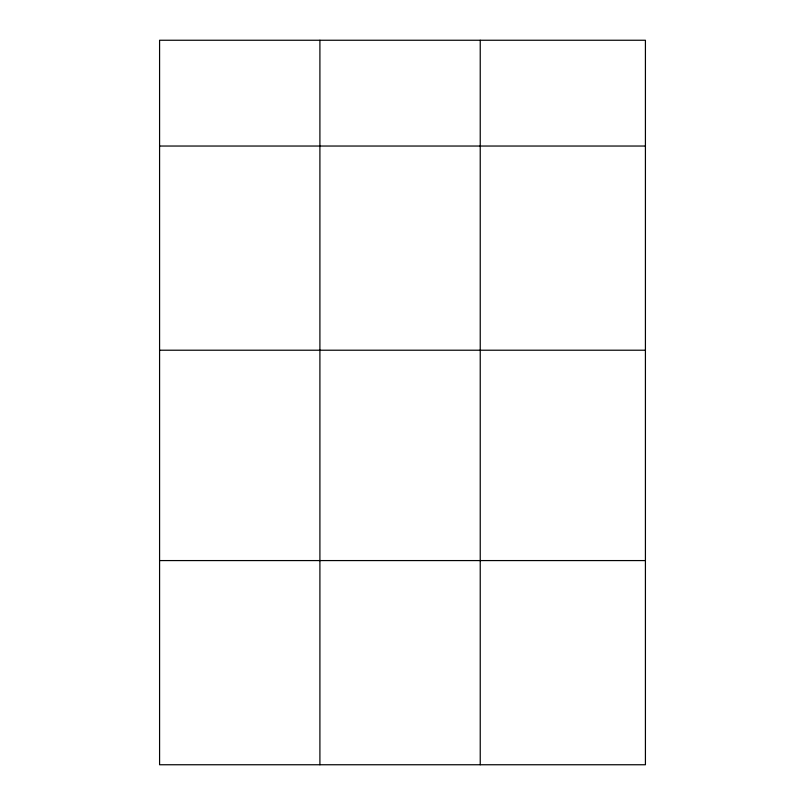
<?xml version="1.0" encoding="UTF-8"?>
<svg xmlns="http://www.w3.org/2000/svg" width="805" height="805" viewBox="0 0 805 805"><rect width="100%" height="100%" fill="white"/><g stroke="black" fill="none" stroke-linecap="round" stroke-linejoin="round"><path stroke-width="1.21" d="M645.419 350.215L645.419 40.25L159.581 40.25L159.581 764.75L645.419 764.75L645.419 350.215L159.581 350.215M159.581 146.037L645.419 146.037M159.581 560.572L645.419 560.572M480.233 40.25L480.233 764.75M319.907 40.25L319.907 764.75"/></g></svg>
